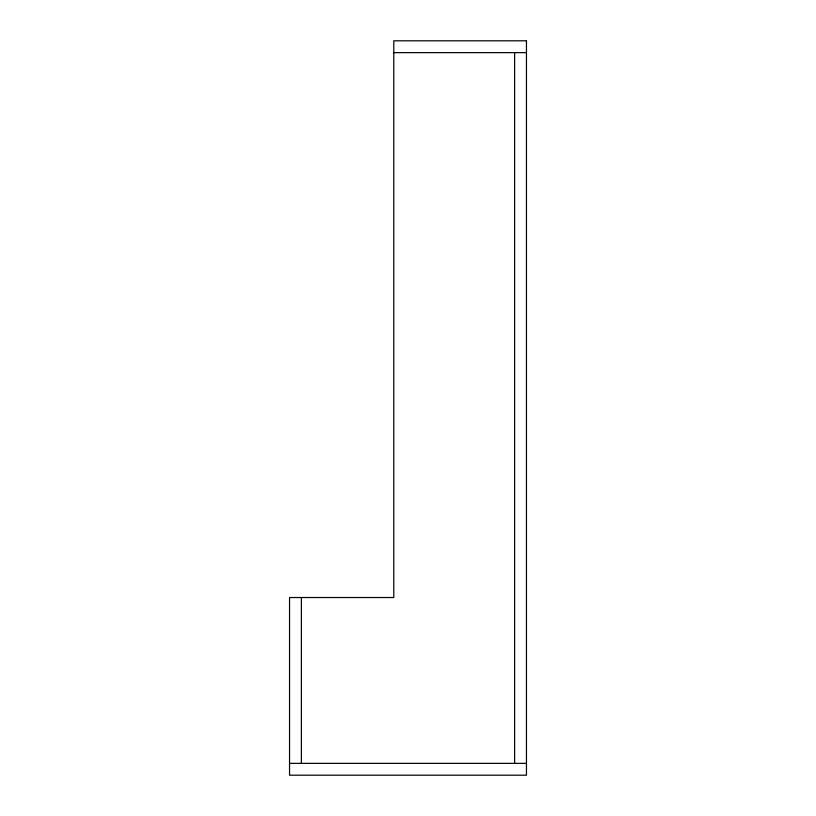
<?xml version="1.0" encoding="UTF-8"?>
<svg xmlns="http://www.w3.org/2000/svg" width="816" height="816" viewBox="0 0 816 816"><rect width="100%" height="100%" fill="white"/><g stroke="black" fill="none" stroke-linecap="round" stroke-linejoin="round"><path stroke-width="1.22" d="M393.781 52.642L526.453 52.642M289.547 763.358L526.453 763.358M514.61 52.642L514.61 763.358M301.39 597.526L301.39 763.358M526.453 40.8L393.781 40.8L393.781 597.526L289.547 597.526L289.547 775.2L526.453 775.2L526.453 40.8"/></g></svg>
